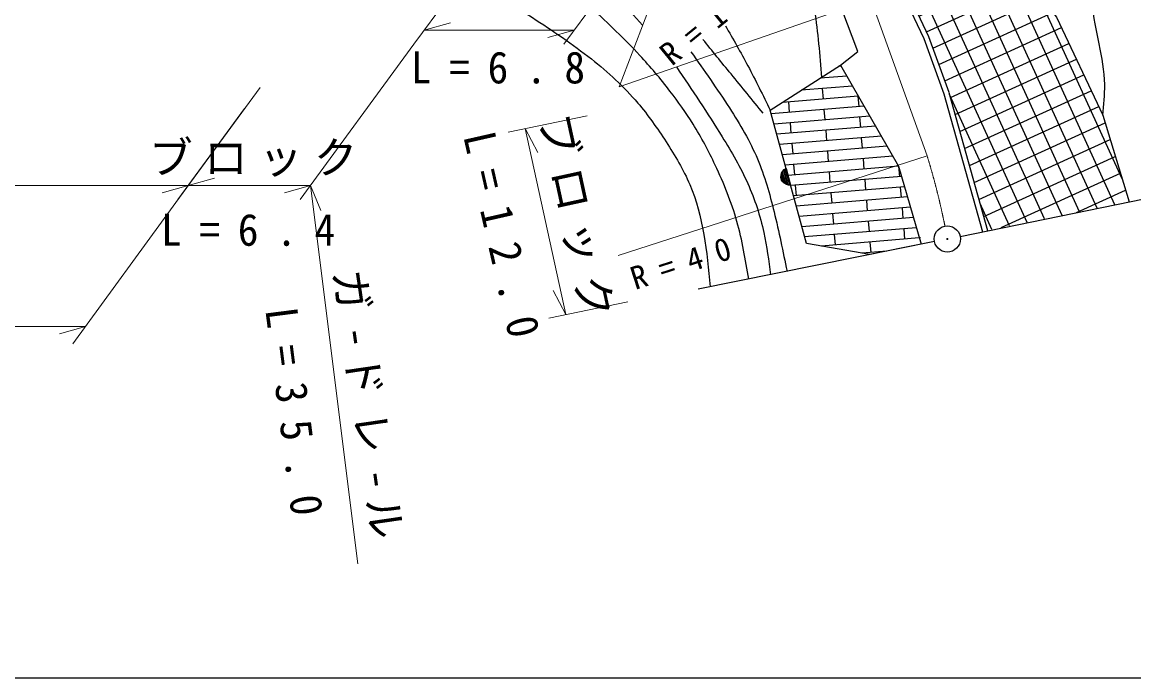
# Model space of a CAD drawing. Units: millimetres, scale not verified. Extents: x 40000 to 680000, y 20000 to 380000.
# Drawn here: x 476838 to 540623, y 205000 to 242607 of the extents above; entities that cross this region are included whole.
import ezdxf

# ---------------------------------------------------------------- set-up
doc = ezdxf.new("R2010")
doc.units = ezdxf.units.MM
doc.header["$LTSCALE"] = 1000
doc.linetypes.add('CHAIN', pattern=[18.5, 12, -1.5, 3.5, -1.5])
for name, color, linetype, lineweight in [('M-BGD', 7, 'Continuous', 25), ('M-BMK', 2, 'CHAIN', 13), ('M-BMK-HTXT', 7, 'Continuous', 13), ('M-BMK-OTRS', 5, 'Continuous', 25), ('M-STR-HTXT', 7, 'Continuous', 13), ('M-STR-STR3', 7, 'Continuous', 25), ('M-TTL-BAND', 7, 'Continuous', 25)]:
    doc.layers.add(name, color=color, linetype=linetype, lineweight=lineweight)
doc.layers.add('M-BMK-SRVR', color=7, linetype='Continuous')
doc.styles.add('ＭＳ ゴシック', font='')
doc.styles.get('ＭＳ ゴシック').set_extended_font_data('MS Gothic')

# ---------------------------------------------------------------- blocks, each defined once
blk = doc.blocks.new('MARK5C15L9W1')
at = {"color": 3, "linetype": 'Continuous', "lineweight": 25}
blk.add_circle((0, 0), 0.05, dxfattribs=at)
blk = doc.blocks.new('MARK28C15L14W1')
at = {"color": 7, "linetype": 'Continuous', "lineweight": 13}
blk.add_line((0, 0), (0.014, -0.05), dxfattribs=at)
blk = doc.blocks.new('MARK1170C15L12W1')
at = {"color": 7, "linetype": 'Continuous', "lineweight": 25}
for p, q in [((0.006, -0.046), (0.006, 0.046)), ((0.012, 0.044), (0.012, -0.044)), ((0.018, -0.042), (0.018, 0.042)), ((0.024, 0.036), (0.024, -0.036)), ((0.03, -0.03), (0.03, 0.03)), ((0.036, 0.02), (0.036, -0.02))]:
    blk.add_line(p, q, dxfattribs=at)
blk.add_lwpolyline([(0, 0.05), (0.012, 0.046), (0.022, 0.04), (0.032, 0.03), (0.038, 0.02), (0.042, 0.008), (0.042, -0.008), (0.038, -0.02), (0.032, -0.03), (0.022, -0.04), (0.012, -0.046), (0, -0.05)], close=True, dxfattribs=at)

msp = doc.modelspace()

# ---------------------------------------------------------------- hatches: boundary and pattern name
at = {"layer": 'M-BGD'}
h = msp.add_hatch(dxfattribs=at)
h.set_pattern_fill('USER', color=256, style=0, pattern_type=2)
h.set_pattern_definition([(204.53773, (-64264491, 353605924), (415.29235, -909.688), []), (294.53773, (-64264491, 353605924), (909.688, 415.29235), [])])
h.paths.add_polyline_path([(524101, 250110), (525921, 251392), (529776, 249953), (533377, 246524), (536196, 242892), (538848, 237272), (540351, 232299), (532234, 230667), (530014, 238582), (528851, 241793), (527709, 244204), (526225, 246987)])

# ---------------------------------------------------------------- linework, layer by layer
for p, q in [((530014, 238582), (532234, 230667)), ((530658, 230323), (550636, 234396)), ((529188, 230025), (515624, 227284))]:
    msp.add_line(p, q, dxfattribs=at)
for points in [[(524879, 250770), (525921, 251392), (529776, 249953), (533377, 246524), (536196, 242892), (538848, 237272), (540351, 232299)], [(524101, 250110), (526225, 246987), (527709, 244204), (528851, 241793), (530011, 238592)]]:
    msp.add_lwpolyline(points, dxfattribs=at)
for points, knots in [([(518530, 227871), (518343, 228983), (518156, 230095), (517852, 231175), (517539, 232284), (517102, 233359), (516607, 234403), (516223, 235213), (515804, 236005), (515333, 236765), (514923, 237419), (514478, 238050), (514007, 238662), (513460, 239369), (512882, 240050), (512276, 240706), (511398, 241648), (510466, 242536), (509526, 243416), (508701, 244182), (507873, 244943), (507017, 245672), (505842, 246667), (504624, 247610), (503372, 248505), (502004, 249479), (500597, 250395), (499234, 251372), (498083, 252198), (496970, 253075), (495822, 253906), (494763, 254668), (493675, 255392), (492638, 256182), (491636, 256946), (490677, 257768), (489703, 258570), (488403, 259625), (487066, 260629), (485745, 261666), (484777, 262431), (483816, 263211), (482766, 263843), (481775, 264435), (480702, 264892), (479654, 265390), (478385, 265991), (477148, 266648), (475872, 267226), (474854, 267681), (473817, 268096), (472765, 268463), (471917, 268760), (471060, 269027), (470204, 269297), (468480, 269841), (466767, 270412), (465062, 271012), (463499, 271564), (461952, 272158), (460419, 272796), (458795, 273478), (457195, 274219), (455666, 275095), (454624, 275695), (453617, 276358), (452660, 277085), (451275, 278143), (449998, 279335), (448761, 280563), (447883, 281435), (447021, 282317), (446200, 283239), (445508, 284015), (444837, 284809), (444157, 285598), (443436, 286429), (442697, 287244), (441903, 288012), (441179, 288713), (440407, 289372), (439565, 289918), (438607, 290536), (437557, 291005), (436508, 291464), (435648, 291841), (434793, 292216), (433919, 292543), (432792, 292957), (431642, 293307), (430508, 293702), (429529, 294038), (428562, 294407), (427617, 294825), (426470, 295329), (425359, 295911), (424217, 296427), (423573, 296722), (422919, 296998), (422261, 297262), (421314, 297641), (420357, 297997), (419441, 298441), (418870, 298719), (418315, 299031), (417760, 299343)], [0, 0, 0, 0, 1, 1, 1, 2, 2, 2, 3, 3, 3, 4, 4, 4, 5, 5, 5, 6, 6, 6, 7, 7, 7, 8, 8, 8, 9, 9, 9, 10, 10, 10, 11, 11, 11, 12, 12, 12, 13, 13, 13, 14, 14, 14, 15, 15, 15, 16, 16, 16, 17, 17, 17, 18, 18, 18, 19, 19, 19, 20, 20, 20, 21, 21, 21, 22, 22, 22, 23, 23, 23, 24, 24, 24, 25, 25, 25, 26, 26, 26, 27, 27, 27, 28, 28, 28, 29, 29, 29, 30, 30, 30, 31, 31, 31, 32, 32, 32, 33, 33, 33, 34, 34, 34, 35, 35, 35, 35]), ([(512434, 242434), (511506, 243465), (510578, 244496), (509546, 245413), (508598, 246256), (507562, 247003), (506545, 247770), (505696, 248409), (504860, 249063), (503996, 249679), (503325, 250157), (502641, 250617), (501948, 251061), (500948, 251700), (499927, 252307), (498928, 252946), (498045, 253513), (497181, 254110), (496312, 254699), (495135, 255491), (493945, 256266), (492824, 257131), (491746, 257965), (490731, 258881), (489665, 259731), (488920, 260320), (488148, 260874), (487397, 261456), (485740, 262745), (484174, 264153), (482471, 265378), (481463, 266100), (480409, 266758), (479342, 267392), (478464, 267911), (477573, 268406), (476681, 268903), (475455, 269582), (474228, 270267), (472940, 270809), (471549, 271396), (470091, 271827), (468625, 272212), (466971, 272652), (465312, 273047), (463666, 273510), (462447, 273855), (461244, 274253), (460062, 274719)], [0, 0, 0, 0, 1, 1, 1, 2, 2, 2, 3, 3, 3, 4, 4, 4, 5, 5, 5, 6, 6, 6, 7, 7, 7, 8, 8, 8, 9, 9, 9, 10, 10, 10, 11, 11, 11, 12, 12, 12, 13, 13, 13, 14, 14, 14, 15, 15, 15, 16, 16, 16, 16]), ([(475257, 264450), (476190, 263920), (477122, 263391), (478011, 262794), (478846, 262234), (479643, 261615), (480400, 260952), (481283, 260179), (482112, 259348), (482960, 258536), (484001, 257533), (485077, 256566), (486212, 255676), (487157, 254932), (488149, 254250), (489135, 253559), (490256, 252774), (491369, 251980), (492508, 251225), (493817, 250363), (495156, 249545), (496508, 248751), (497723, 248036), (498947, 247338), (500162, 246622), (502178, 245426), (504143, 244152), (506118, 242876), (507270, 242121), (508415, 241357), (509499, 240502), (510458, 239739), (511364, 238903), (512162, 237973), (512755, 237273), (513280, 236519), (513782, 235745), (514294, 234957), (514782, 234149), (515145, 233296), (515920, 231474), (516121, 229450), (516322, 227425)], [0, 0, 0, 0, 1, 1, 1, 2, 2, 2, 3, 3, 3, 4, 4, 4, 5, 5, 5, 6, 6, 6, 7, 7, 7, 8, 8, 8, 9, 9, 9, 10, 10, 10, 11, 11, 11, 12, 12, 12, 13, 13, 13, 14, 14, 14, 14]), ([(538848, 237272), (538907, 237859), (538966, 238445), (538955, 239028), (538924, 240592), (538386, 242131), (538230, 243692), (538099, 245003), (538237, 246330), (538300, 247654), (538389, 249509), (538330, 251358), (538271, 253207)], [0, 0, 0, 0, 1, 1, 1, 2, 2, 2, 3, 3, 3, 4, 4, 4, 4]), ([(521408, 247177), (521744, 245885), (522080, 244592), (522296, 243280), (522504, 242013), (522600, 240727), (522695, 239441)], [0, 0, 0, 0, 1, 1, 1, 2, 2, 2, 2]), ([(517192, 242405), (517629, 241642), (518067, 240879), (518481, 240103), (518927, 239266), (519345, 238414), (519763, 237562)], [0, 0, 0, 0, 1, 1, 1, 2, 2, 2, 2]), ([(519353, 237383), (518739, 238135), (518125, 238886), (517511, 239639), (516974, 240298), (516437, 240958), (515900, 241618)], [0, 0, 0, 0, 1, 1, 1, 2, 2, 2, 2]), ([(515209, 240911), (515960, 239849), (516711, 238786), (517419, 237689), (518024, 236751), (518597, 235788), (519030, 234765), (519444, 233791), (519731, 232763), (519982, 231731), (520258, 230596), (520492, 229455), (520725, 228315)], [0, 0, 0, 0, 1, 1, 1, 2, 2, 2, 3, 3, 3, 4, 4, 4, 4]), ([(514377, 240054), (515269, 238725), (516161, 237395), (517005, 236031), (517541, 235165), (518057, 234284), (518472, 233355), (518876, 232452), (519184, 231502), (519393, 230536), (519566, 229739), (519672, 228931), (519778, 228124)], [0, 0, 0, 0, 1, 1, 1, 2, 2, 2, 3, 3, 3, 4, 4, 4, 4])]:
    msp.add_open_spline(points, degree=3, knots=knots, dxfattribs=at)
at = {"layer": 'M-BMK'}
msp.add_line((525538, 243940), (528763, 234946), dxfattribs=at)
msp.add_arc((490549, 223128), 40000, 11.21966, 17.18447, dxfattribs=at)
at = {"layer": 'M-BMK-HTXT'}
for radius in [31.3, 25, 18.8, 12.5, 6.3]:
    msp.add_circle((529924, 230174), radius, dxfattribs=at)
at = {"layer": 'M-BMK-OTRS'}
for points in [[(523882, 249898), (525968, 246831), (527441, 244069), (528574, 241677), (529725, 238500), (531945, 230586)], [(523795, 240146), (524790, 240929), (523866, 243358)], [(523795, 240146), (527128, 234345), (528417, 229869)]]:
    msp.add_lwpolyline(points, dxfattribs=at)
at = {"layer": 'M-STR-HTXT'}
for p, q in [((501243, 243969), (499317, 241341)), ((507917, 241341), (509843, 243969)), ((499908, 242147), (508508, 242147)), ((492788, 232434), (499317, 241341)), ((485646, 232260), (490484, 238861)), ((489598, 237651), (485773, 232434)), ((509264, 237244), (504719, 236309)), ((505698, 236511), (508029, 225836)), ((511030, 229217), (528763, 234946)), ((435574, 233240), (486365, 233240)), ((486365, 233240), (493379, 233240)), ((493379, 233240), (496096, 211532)), ((479751, 224150), (485646, 232260)), ((507049, 225635), (511595, 226570)), ((435574, 225150), (480478, 225150))]:
    msp.add_line(p, q, dxfattribs=at)
msp.add_lwpolyline([(516315, 252578), (511086, 238909), (525538, 243940)], dxfattribs=at)
at = {"layer": 'M-STR-STR3'}
for p, q in [((523825, 240093), (523697, 240083)), ((524155, 239519), (522618, 239392)), ((522694, 239441), (522698, 239398)), ((524486, 238944), (521540, 238701)), ((522747, 238800), (522796, 238202)), ((524816, 238369), (520461, 238010)), ((520803, 238038), (520852, 237440)), ((524790, 238367), (524839, 237769)), ((525146, 237794), (519819, 237355)), ((522846, 237604), (522895, 237007)), ((525476, 237219), (519979, 236766)), ((525807, 236644), (520138, 236177)), ((520902, 236842), (520951, 236244)), ((524888, 237171), (524937, 236573)), ((526137, 236070), (520298, 235588)), ((522944, 236409), (522993, 235811)), ((526467, 235495), (520458, 235000)), ((521000, 235646), (521050, 235048)), ((524987, 235975), (525036, 235377)), ((526798, 234920), (520617, 234411)), ((523043, 235213), (523092, 234615)), ((525085, 234779), (525135, 234181)), ((527128, 234345), (520777, 233822)), ((521099, 234450), (521148, 233852)), ((527128, 234345), (527177, 233747)), ((527297, 233757), (520937, 233233)), ((523141, 234017), (523191, 233419)), ((525184, 233583), (525233, 232985)), ((527467, 233169), (521096, 232644)), ((521197, 233254), (521247, 232656)), ((523240, 232821), (523289, 232223)), ((527226, 233149), (527276, 232551)), ((527636, 232581), (521256, 232055)), ((525282, 232387), (525332, 231789)), ((527805, 231993), (521416, 231466)), ((523339, 231625), (523388, 231027)), ((527325, 231953), (527374, 231355)), ((527975, 231405), (521575, 230877)), ((525381, 231191), (525430, 230593)), ((528144, 230817), (521735, 230289)), ((523437, 230429), (523486, 229831)), ((527424, 230757), (527473, 230159)), ((528314, 230229), (522693, 229765)), ((525480, 229995), (525529, 229397)), ((528387, 230235), (528314, 230229)), ((526461, 229474), (525020, 229355))]:
    msp.add_line(p, q, dxfattribs=at)
msp.add_lwpolyline([(528417, 229869), (525476, 229275), (521836, 229917), (519763, 237562), (523795, 240146)], dxfattribs=at)
at = {"layer": 'M-TTL-BAND'}
msp.add_line((40000, 205000), (579000, 205000), dxfattribs=at)

# ---------------------------------------------------------------- block references
at = {"layer": 'M-BMK-SRVR', "xscale": 15000, "yscale": 15000}
msp.add_blockref('MARK5C15L9W1', (529924, 230174), dxfattribs=at)
at = {"layer": 'M-STR-HTXT', "xscale": 30000, "yscale": 30000}
for p, rotation in [((499908, 242147), 90), ((508508, 242147), 270), ((505698, 236511), 12.31606), ((486365, 233240), 90), ((486365, 233240), 270), ((493379, 233240), 270), ((493379, 233240), 7.13435), ((508029, 225836), 192.31606), ((480478, 225150), 270)]:
    msp.add_blockref('MARK28C15L14W1', p, dxfattribs=dict(at, rotation=rotation))
at = {"layer": 'M-STR-STR3', "xscale": 10000, "yscale": 10000, "rotation": 195.17176}
msp.add_blockref('MARK1170C15L12W1', (520799, 233740), dxfattribs=at)

# ---------------------------------------------------------------- texts
at = {"layer": 'M-BMK-HTXT', "char_height": 1320, "attachment_point": 7, "style": 'ＭＳ ゴシック'}
for s, insert, rotation in [('\\T1.87;R=15', (514125, 240036), 39.2), ('\\T1.87;R=40', (512013, 227224), 17.9)]:
    msp.add_mtext(s, dxfattribs=dict(at, insert=insert, rotation=rotation))
at = {"layer": 'M-STR-HTXT', "char_height": 1833, "attachment_point": 7, "style": 'ＭＳ ゴシック'}
for s, insert in [('\\T1.86;\\W0.95;L=6.8', (499137, 239068)), ('\\T1.26;ブロック', (484122, 233740)), ('\\T1.86;\\W0.95;L=6.4', (484801, 229754))]:
    msp.add_mtext(s, dxfattribs=dict(at, insert=insert))
for s, insert, rotation in [('\\T1.26;ブロック', (506299, 237104), 282.3), ('\\T1.83;\\W0.95;L=12.0', (502108, 236086), 282.8), ('\\T1.39;\\W0.95;ガ-ドレ-ル', (494563, 228265), 278.3), ('\\T1.83;\\W0.95;L=35.0', (490754, 226129), 277.3)]:
    msp.add_mtext(s, dxfattribs=dict(at, insert=insert, rotation=rotation))

doc.saveas('drawing.dxf')
